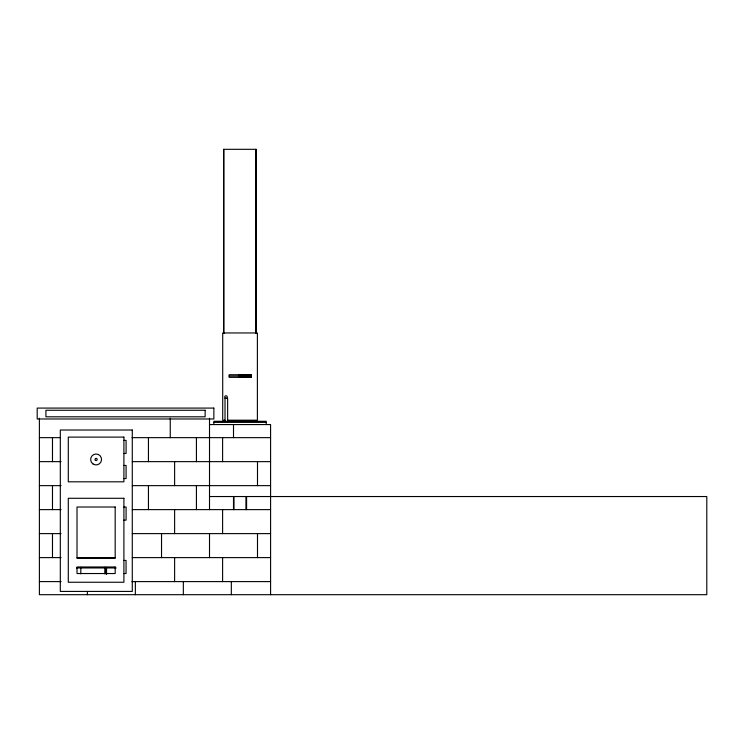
<?xml version="1.0" encoding="UTF-8"?>
<svg xmlns="http://www.w3.org/2000/svg" width="744" height="744" viewBox="0 0 744 744"><rect width="100%" height="100%" fill="white"/><g stroke="black" fill="none" stroke-linecap="round" stroke-linejoin="round"><path stroke-width="1.12" d="M250.951 374.771L229.143 374.725L229.143 377.348L250.951 377.348L250.951 374.725M241.354 374.902L250.951 374.902M241.354 375.106L250.951 375.106M229.143 376.036L250.951 376.036M238.74 376.371L250.951 376.371M238.74 376.687L250.951 376.687M238.74 376.957L250.951 376.957M238.74 377.171L250.951 377.171M250.951 377.301L238.74 377.301L238.74 376.036M225.032 420.202L222.707 420.202L222.707 332.959L257.387 332.959L257.387 420.202L227.785 420.202M213.872 422.387L266.222 422.387M209.51 424.564L270.584 424.564L270.584 594.689M39.395 437.649L60.236 437.649M132.041 437.649L270.584 437.649M123.904 440.374L126.089 440.374L126.089 453.459L123.904 453.459M39.395 461.643L61.008 461.643M132.348 461.643L270.584 461.643M123.904 465.456L126.089 465.456L126.089 478.55L123.904 478.55M39.395 485.637L61.008 485.637M132.348 485.637L270.584 485.637M209.51 496.536L233.504 496.536L233.504 509.621M123.904 507.073L126.089 507.073L126.089 520.158L123.904 520.158M39.395 509.621L61.008 509.621M132.348 509.621L270.584 509.621M39.395 533.615L61.008 533.615M132.265 533.615L270.584 533.615M39.395 557.609L61.008 557.609M132.265 557.609L270.584 557.609M77.013 557.823L115.18 557.823M123.867 560.446L126.052 560.446L126.052 573.531L123.867 573.531M76.52 567.951L116.194 567.951M39.395 581.603L61.101 581.603M131.93 581.603L270.584 581.603M266.222 424.564L266.222 421.29L213.872 421.29L213.872 424.564M257.498 461.643L257.498 485.637M257.498 533.615L257.498 557.609M256.113 333.479L256.113 149.312L223.656 149.312L223.656 333.479M255.964 149.312L255.964 333.479M246.589 509.621L246.589 496.536L706.8 496.536L706.8 594.689L39.395 594.689L39.395 418.23M245.939 509.621L245.939 496.536L233.942 496.536L233.942 509.621M241.354 374.725L241.354 375.385M238.74 374.725L238.74 375.385A1.414 1.404 -90 0 1 240.042 374.613L240.405 374.669A1.414 1.404 -90 0 1 241.261 375.329A1.311 1.311 0 0 0 238.917 375.385A1.311 1.302 -90 0 1 240.052 374.725A1.311 1.302 -90 0 1 241.177 375.376M233.504 424.564L233.504 437.649M231.328 581.603L231.328 594.689M227.636 421.309L227.636 398.393L225.013 398.393L225.013 421.309M223.805 149.312L223.805 333.479M222.605 437.649L222.605 461.643M222.605 509.621L222.605 533.615M222.605 557.609L222.605 581.603M209.51 418.23L209.51 509.621M209.51 533.615L209.51 557.609M196.425 437.649L196.425 461.643M196.425 485.637L196.425 509.621M183.34 581.603L183.34 594.689M174.617 461.643L174.617 485.637M174.617 509.621L174.617 533.615M174.617 557.609L174.617 581.603M170.255 418.23L170.255 437.649M161.532 533.615L161.532 557.609M148.447 437.649L148.447 461.643M148.447 485.637L148.447 509.621M135.362 581.603L135.362 594.689M106.559 567.951L106.559 574.377M105.908 567.3L105.908 573.847M104.811 567.3L104.811 573.847M87.374 591.415L87.374 594.689M80.817 567.3L80.817 573.847M52.48 437.649L52.48 461.643M52.48 485.637L52.48 509.621M52.48 533.615L52.48 557.609M241.261 376.743A1.414 1.404 -90 0 1 240.405 377.403L240.052 377.45A1.414 1.404 -90 0 1 238.824 376.743M213.863 408.084L37.2 408.084L37.2 418.984L213.863 418.984L213.863 408.084M205.139 410.26L45.923 410.26L45.923 416.807L205.139 416.807L205.139 410.26M132.283 430.013L60.31 430.013L60.31 591.415L132.283 591.415L132.283 430.013M123.904 437.109L68.29 437.109L68.29 481.814L123.904 481.814L123.904 437.109M123.904 498.285L68.29 498.285L68.29 582.254L123.904 582.254L123.904 498.285M115.18 507.008L77.013 507.008L77.013 558.26L115.18 558.26L115.18 507.008M115.18 566.984L77.013 566.984L77.013 573.531L115.18 573.531L115.18 566.984M239.122 376.957A1.311 1.311 0 0 0 240.972 376.957A1.311 1.302 -90 0 1 240.052 377.348A1.311 1.302 -90 0 1 239.112 376.966M225.33 398.217A1.311 1.311 0 0 0 227.292 397.082A1.311 1.311 0 0 0 225.33 395.948A1.311 1.311 0 0 0 225.33 398.217M95.474 460.35A1.088 1.088 0 0 0 97.185 459.56A1.088 1.088 0 0 0 95.641 458.471A1.088 1.088 0 0 0 95.474 460.35M92.963 463.921A5.45 5.45 0 0 0 101.528 459.941A5.45 5.45 0 0 0 93.8 454.519A5.45 5.45 0 0 0 92.963 463.921"/></g></svg>
